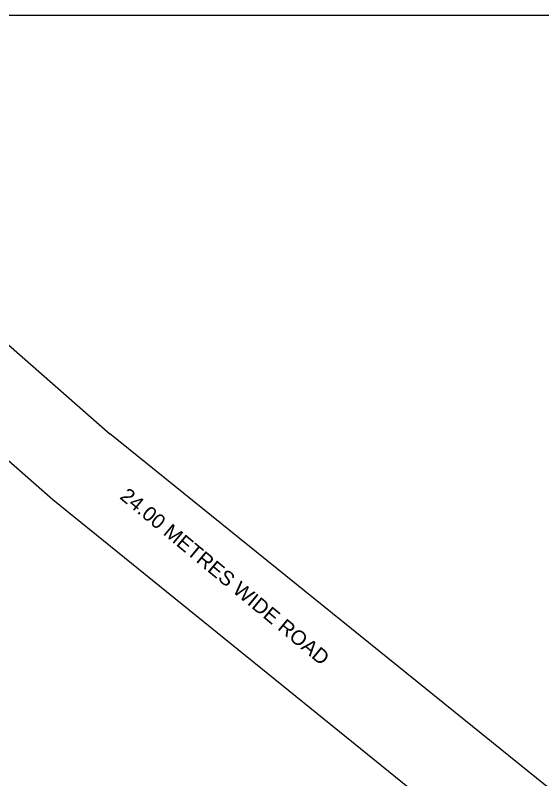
# Model space of a CAD drawing. Header units: millimetres. Extents: x 2061841 to 105821645, y -77612 to 48520811.
# Drawn here: x 105799373 to 105802699, y 48458273 to 48463093 of the extents above; entities that cross this region are included whole.
import ezdxf

# ---------------------------------------------------------------- set-up
doc = ezdxf.new("R2010")
doc.units = ezdxf.units.MM
doc.header["$LTSCALE"] = 10
doc.header["$MEASUREMENT"] = 0
for name, color, linetype in [('BORDER', 5, 'Continuous'), ('S-OPENING', 6, 'Continuous'), ('SHEET-TEXT', 7, 'Continuous')]:
    doc.layers.add(name, color=color, linetype=linetype)
doc.styles.add('ARIAL', font='arial.ttf')

# ---------------------------------------------------------------- blocks, each defined once
blk = doc.blocks.new('TOWER-A TYPICAL FLOOR FRAMING PLAN N')
at = {"layer": 'BORDER', "color": 5, "elevation": 101.1}
blk.add_lwpolyline([(103032165.4, 48561107.5), (103043665.4, 48561107.5), (103043665.4, 48552009), (103032165.4, 48552009)], close=True, dxfattribs=at)
at = {"layer": 'SHEET-TEXT', "ltscale": 51}
for p, q in [((103033130.5, 48561107.5, 101.1), (103036608.2, 48558054.6, 101.1)), ((103033962.9, 48561107.5, 101.1), (103036970.5, 48558467.3, 101.1))]:
    blk.add_line(p, q, dxfattribs=at)
at = {"layer": 'SHEET-TEXT', "ltscale": 51, "elevation": 101.1}
for points in [[(103039898.9, 48556103.5), (103036966.4, 48558470.9)], [(103036608.2, 48558054.6), (103039630.6, 48555609.7)]]:
    blk.add_lwpolyline(points, dxfattribs=at)
at = {"layer": 'SHEET-TEXT', "style": 'ARIAL'}
blk.add_text('24.00 METRES WIDE ROAD', height=91.53, rotation=320.3159, dxfattribs=at).set_placement((103037025.9, 48558064.7, 101.1))

msp = doc.modelspace()

# ---------------------------------------------------------------- block references
at = {"layer": 'S-OPENING'}
msp.add_blockref('TOWER-A TYPICAL FLOOR FRAMING PLAN N', (2763000.3, -98014.7), dxfattribs=at)

doc.saveas('drawing.dxf')
